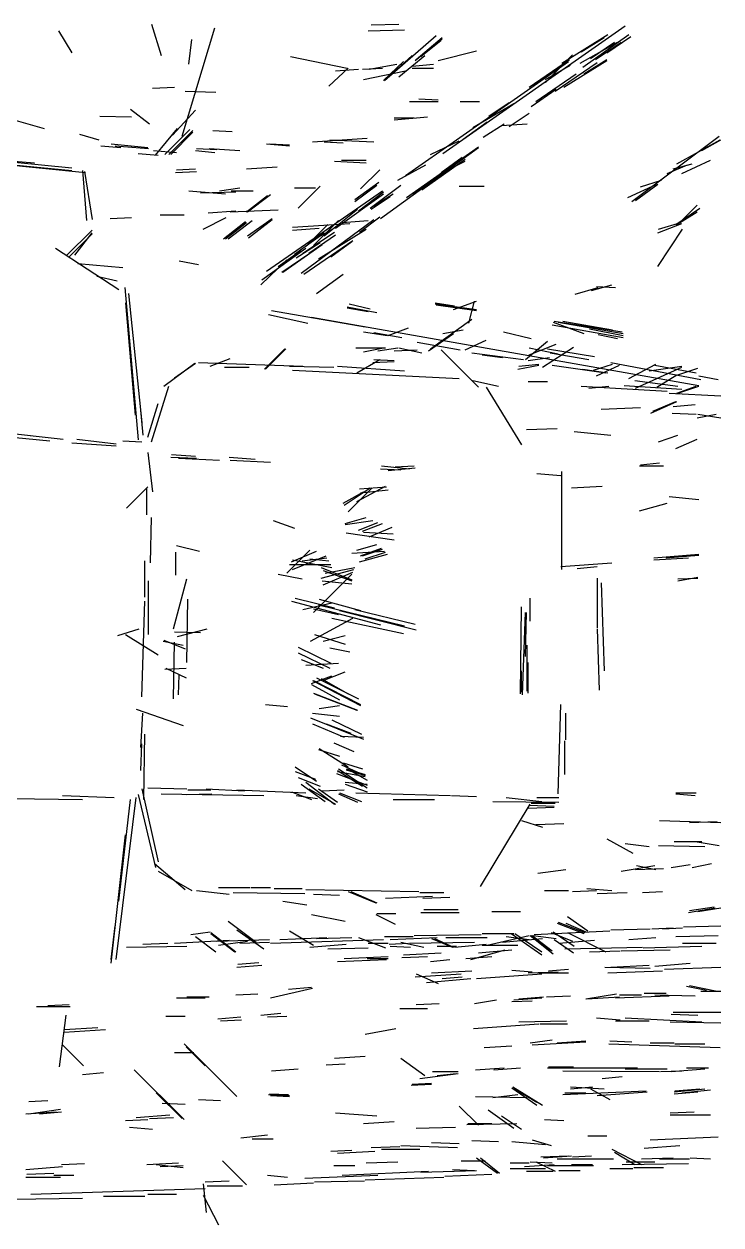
# Model space of a CAD drawing. Header units: metres. Extents: x 0 to 426, y 680 to 1000.
# Drawn here: x 244.5 to 426.2, y 686.8 to 1000 of the extents above; entities that cross this region are included whole.
import ezdxf

# ---------------------------------------------------------------- set-up
doc = ezdxf.new("R2010")
doc.units = ezdxf.units.M
for name, color, linetype in [('BRIDGE', 6, 'Continuous'), ('CREASE', 3, 'Continuous'), ('CUT', 7, 'Continuous'), ('FOLD', 1, 'Continuous'), ('SLOT', 5, 'Continuous')]:
    doc.layers.add(name, color=color, linetype=linetype)

msp = doc.modelspace()

# ---------------------------------------------------------------- linework, layer by layer
at = {"layer": 'BRIDGE'}
for p, q in [((346.5, 990.5), (353.5, 996.25)), ((342.25, 986.25), (349, 991.75)), ((390.5, 987), (396.5, 990.75)), ((380.5, 985.5), (387, 989.25)), ((359, 970), (365.25, 974.5)), ((282.25, 966), (288.5, 972.25)), ((302.75, 944.75), (309.25, 949.25)), ((318, 942), (323.75, 947.75)), ((311.75, 935.25), (319, 940.25)), ((329.25, 927), (334.75, 925.75)), ((274.75, 900.25), (275.5, 892.75)), ((322, 829.25), (329, 825.25)), ((319.75, 817.5), (328, 814)), ((327.75, 807.25), (332.75, 805.75)), ((326, 804.5), (334, 801.5)), ((382, 763), (387.5, 760.75)), ((295.25, 759.75), (302.75, 760.75)), ((300.75, 760.25), (308.5, 760.5)), ((300, 754), (306.5, 754.5)), ((342.5, 743.25), (349.75, 743.25)), ((277.25, 714.5), (283.5, 714.75)), ((337.75, 706.5), (347.75, 706.5)), ((276.5, 702.5), (284.75, 703)), ((401.5, 703.25), (409, 703.25)), ((292.25, 697), (301.5, 697))]:
    msp.add_line(p, q, dxfattribs=at)
at = {"layer": 'CREASE'}
for p, q in [((253.5, 998.25), (257, 992.5)), ((334.25, 998.25), (343.75, 998.5)), ((346.75, 990.75), (353.5, 996.5)), ((389.75, 992.75), (395.75, 996.5)), ((396.5, 992.5), (402.75, 996.75)), ((348, 991.5), (353.25, 995.75)), ((393.5, 990.75), (400.25, 995.25)), ((179, 993), (249.75, 972.75)), ((338.25, 985.25), (343.5, 990.25)), ((340.75, 987.25), (345.75, 991.75)), ((352.5, 990.5), (362.5, 993)), ((380.5, 984.75), (387.5, 992)), ((325.75, 987.75), (331.75, 988.25)), ((333, 985.5), (344, 987.75)), ((345.75, 988.5), (351.25, 988.5)), ((278, 983.25), (283.75, 983.5)), ((286.5, 982.5), (294.5, 982.25)), ((376.75, 978.5), (383.25, 983)), ((272.25, 977.75), (277.25, 974)), ((283.25, 971), (289.25, 977.5)), ((358.25, 979.75), (363.25, 979.75)), ((361.5, 973), (372.25, 979.25)), ((264.25, 976), (272.5, 975.75)), ((341, 975), (349.75, 975.75)), ((341, 975.5), (346.25, 975.5)), ((278.75, 965.75), (284.5, 972.75)), ((281.25, 966), (287.75, 972.5)), ((282.75, 966), (288.5, 971.75)), ((264.5, 968.25), (269.75, 967.75)), ((268.25, 968.25), (277, 967.5)), ((322.75, 969.25), (327.75, 969)), ((324.25, 969.75), (335.75, 969.25)), ((350.5, 966), (358, 969.5)), ((274.25, 966.25), (279.5, 965.75)), ((278.25, 967), (284.25, 966.5)), ((289.25, 967), (294.25, 966.5)), ((292.75, 967.5), (300.75, 967)), ((238, 963.5), (260.5, 961.25)), ((239, 963.5), (257, 961.75)), ((302.5, 962.25), (310.5, 962.75)), ((325.5, 964.25), (333.75, 963.75)), ((342, 959.25), (349.25, 963.25)), ((412.25, 961), (417.5, 963.25)), ((413.75, 962.25), (418.75, 963.5)), ((416, 961), (423.5, 964.5)), ((260.25, 961.5), (262.25, 949)), ((284, 961.25), (289.5, 961.5)), ((330.75, 954.25), (337, 958.75)), ((346, 955.5), (352.25, 960)), ((287.5, 956.5), (297, 955.75)), ((290.5, 956), (299.75, 956.25)), ((316, 952), (321.75, 957.75)), ((331.75, 951.25), (338.25, 956.25)), ((335.75, 952.5), (340.75, 955.75)), ((358, 957.75), (364.5, 957.75)), ((402, 954.75), (409.5, 958.25)), ((335, 951.75), (340, 955)), ((267, 949.25), (272.5, 949.5)), ((280, 950.25), (286.25, 950.25)), ((292.5, 950.75), (299.75, 951.25)), ((322.75, 944.75), (331.5, 951.75)), ((414.5, 947.75), (420.75, 952)), ((414.75, 947.75), (420, 951)), ((255.5, 939.5), (262.25, 946.25)), ((297.75, 944), (304, 948.75)), ((303, 944.25), (309.25, 949)), ((320, 942.25), (326.5, 948.75)), ((320, 943.75), (327, 947.75)), ((409.75, 936.75), (416.25, 946.5)), ((256.25, 939.25), (262.25, 945.25)), ((315, 940), (322.75, 945.5)), ((318.75, 940.25), (325.75, 945)), ((324.5, 939.25), (330, 943.25)), ((252.75, 941.5), (269.25, 930.75)), ((306.5, 933.25), (318, 941.5)), ((310.75, 936.75), (316.75, 941)), ((258.5, 937.5), (270.25, 936.5)), ((306.25, 932), (313, 938.5)), ((320.75, 929.75), (327.75, 934.75)), ((393.75, 931.5), (398.75, 931.25)), ((271.75, 929.75), (275.25, 896)), ((351.75, 927.25), (356.75, 926.5)), ((356.5, 925.5), (362.5, 927.75)), ((360.5, 922), (362, 927.75)), ((308.25, 924.25), (318.5, 922)), ((328.75, 926.25), (336.5, 924.75)), ((351.75, 927), (362.5, 925.5)), ((352, 926.75), (362.5, 925.25)), ((350.5, 915.25), (361.25, 923)), ((382.5, 922.25), (390.5, 919.25)), ((339.5, 918.75), (344.75, 920.75)), ((350, 914.75), (356.5, 919.25)), ((392, 920.5), (400.75, 918.75)), ((307.25, 910), (312.5, 915.25)), ((331, 915.5), (338.75, 915.5)), ((347, 917), (358.25, 915)), ((359.5, 915), (365, 917.5)), ((375.25, 912.5), (381, 917.25)), ((376.25, 913.75), (383.25, 916.5)), ((376.25, 915.5), (383.75, 914)), ((379.75, 910.5), (387.75, 915.75)), ((381, 915.25), (393.25, 913.25)), ((293, 910.75), (298.25, 912.75)), ((364, 913.75), (369.25, 913)), ((376, 912.25), (381.5, 913)), ((381.75, 914.25), (391.75, 912.5)), ((397.5, 911.75), (421, 907.25)), ((281, 905.5), (289, 911.5)), ((283.75, 907.75), (289.25, 911.5)), ((296.75, 910.5), (303.25, 910.5)), ((313.75, 910.75), (325.25, 910.5)), ((314.5, 909.75), (358, 907.5)), ((393.75, 908.25), (399.75, 911)), ((402.25, 907.5), (409.25, 911.25)), ((407.5, 909.5), (416, 910.75)), ((409.5, 905.25), (414.75, 908.5)), ((277.75, 891), (282.25, 905.5)), ((403.75, 907), (415, 905.5)), ((415, 903.75), (420.5, 905.5)), ((365, 905.25), (374.25, 890.25)), ((276.75, 892.25), (279.5, 901)), ((395, 899.5), (405.25, 900)), ((408.5, 899), (414.5, 901.5)), ((420.25, 898.25), (426.25, 897.25)), ((236.5, 893.75), (254.75, 891.75)), ((375.5, 894.25), (383.5, 894.5)), ((388, 893.75), (397.5, 892.75)), ((238.75, 892.5), (251.25, 891.25)), ((257, 890.75), (268.5, 890)), ((270.25, 891.25), (275.25, 891)), ((276.75, 888.25), (278, 878)), ((282.75, 887), (289.5, 886.75)), ((284.75, 886.75), (295.5, 886.25)), ((298, 887), (304.75, 886.5)), ((298.25, 886.25), (308.75, 885.75)), ((337.75, 884.75), (345, 884)), ((339.5, 883.5), (346.5, 884.25)), ((378.25, 882.75), (384.5, 882.25)), ((271.25, 873.75), (276.75, 879.25)), ((328, 874.5), (334.75, 879)), ((329, 872.75), (335.25, 879)), ((331.25, 875.5), (338.75, 879.5)), ((332, 878.75), (339, 879.25)), ((332.25, 877.75), (339.5, 878.5)), ((387.25, 879), (395.25, 879.5)), ((405, 873), (412.25, 875)), ((412.75, 876.75), (420.5, 876)), ((277.5, 859.5), (277.75, 871.25)), ((328.25, 869.75), (333.75, 871.25)), ((328.25, 869.5), (335.5, 870.5)), ((333, 867.5), (340.75, 867)), ((313, 856.75), (319, 862.75)), ((314.25, 859.75), (320.75, 862.5)), ((330, 862), (338.5, 862.5)), ((332, 859.75), (339.25, 861.75)), ((408.75, 860.75), (420.5, 861.75)), ((412, 860.75), (420.5, 861.5)), ((313.75, 859), (324.5, 859)), ((314.5, 857.75), (323.25, 861.25)), ((314.5, 860.25), (324.75, 858.25)), ((384.5, 858.5), (397.75, 859.5)), ((408.75, 860.25), (417.75, 860.75)), ((283.5, 842.25), (287, 855.25)), ((310.75, 856.5), (317, 855.25)), ((322, 858.25), (330, 855)), ((322, 855.5), (330.5, 857.75)), ((322.5, 857.5), (330, 854.75)), ((322.5, 853.75), (330.25, 857)), ((323, 856.75), (330.75, 858.25)), ((415, 855.25), (420.25, 855.5)), ((277, 840.75), (277, 854.75)), ((322.25, 854.75), (330, 854)), ((395, 854.25), (395.75, 831.25)), ((317.25, 847.25), (324.75, 849)), ((376.5, 844.25), (376.5, 850.25)), ((326.75, 847), (346.75, 842)), ((374.5, 825), (375.25, 846.5)), ((375.25, 835), (375.5, 846.5)), ((271, 840.75), (279.5, 835.5)), ((283.75, 841.5), (290.5, 841.25)), ((284.5, 840.25), (292.25, 842.25)), ((320.25, 840.75), (328.25, 838.25)), ((280.75, 839), (286, 838)), ((316, 837.5), (324.5, 833.25)), ((375.75, 826), (375.75, 838)), ((316, 836), (324.25, 832)), ((316.75, 834.25), (322.5, 832)), ((318, 832.75), (326.5, 833.25)), ((376, 825.5), (376, 833.5)), ((281.5, 832), (286.75, 829.5)), ((322.5, 828.75), (328.25, 831)), ((374.25, 825.75), (374.25, 831.25)), ((319.5, 828), (324.75, 830)), ((319.5, 827.75), (326.75, 823.75)), ((320.75, 829.5), (331.75, 824)), ((320, 825.5), (331.5, 821)), ((320.25, 825.25), (331.25, 821)), ((319.75, 820.25), (326.75, 819.5)), ((324.75, 818.5), (332.5, 814.75)), ((385.75, 813.25), (385.75, 820.25)), ((323.25, 817.5), (329.75, 815)), ((385.5, 804.25), (385.5, 813)), ((321.25, 810.75), (326.75, 809)), ((321.5, 811), (329, 806.25)), ((315.25, 806.25), (320.75, 802.5)), ((326.25, 805.25), (332.75, 801.25)), ((326.5, 805.75), (334, 800.75)), ((328.5, 805.5), (333.5, 804)), ((328.75, 805.75), (334, 802.75)), ((318, 802.25), (325.5, 796.5)), ((328.25, 802.25), (334, 801.75)), ((275.25, 800.5), (279.5, 781.5)), ((280.25, 799.25), (307, 798.75)), ((286.75, 799), (293.5, 799.25)), ((316.75, 801.75), (323, 797.25)), ((318.75, 800.5), (325.75, 796.5)), ((322.25, 800), (328, 800.25)), ((328.25, 801.75), (334, 799.75)), ((414.5, 799.25), (419.5, 798.75)), ((241, 798), (259.75, 797.75)), ((315.5, 798.75), (321, 798)), ((340.75, 797.75), (351.5, 797.75)), ((366.75, 797.25), (384, 797)), ((370.25, 798.25), (379.5, 797.25)), ((376.25, 796.25), (382.75, 796)), ((376.75, 796.75), (383, 796.75)), ((410.25, 792.25), (426.25, 791.75)), ((418, 791.75), (425.25, 792)), ((419.5, 786.75), (425.75, 785.75)), ((401.25, 786.25), (407.5, 785.5)), ((410, 785.75), (422, 785.5)), ((278.5, 781), (286.5, 774.25)), ((400.25, 779), (409, 780.5)), ((279.5, 779), (288.25, 774)), ((378.5, 778.5), (385.75, 779.5)), ((404, 779.5), (411.25, 779.75)), ((289.5, 774), (298, 773)), ((329, 773.75), (336.25, 770.75)), ((329.75, 773.75), (336.5, 770.75)), ((405.75, 773.5), (411, 773.75)), ((299, 773.5), (317.75, 773.25)), ((320, 773), (326.75, 772.75)), ((338.75, 772), (351, 772.5)), ((394, 773.25), (401.75, 773.5)), ((319.5, 767.75), (328.25, 766)), ((348, 768.25), (358, 768.25)), ((297.75, 766), (305, 760.5)), ((383.5, 765.5), (390.5, 762.75)), ((383.75, 765.75), (390.75, 763)), ((293.25, 763), (299.75, 758)), ((293.25, 762.75), (299.5, 758)), ((300, 763.75), (307, 758.75)), ((331.75, 761.75), (338.75, 759)), ((340, 761.25), (352.25, 761.75)), ((350.75, 761.5), (356.25, 759.25)), ((351.5, 761.5), (356.5, 759.25)), ((365.25, 759.75), (376.25, 762.25)), ((370.25, 762), (376.25, 761.25)), ((371.5, 762.75), (379.5, 757.25)), ((372.5, 762.75), (379.5, 758)), ((376.5, 762.25), (382.5, 757.5)), ((386.25, 763), (396.25, 758)), ((402.25, 761.25), (409.25, 761.75)), ((271.25, 759.25), (287, 759.5)), ((319, 759.25), (328.5, 760)), ((339.75, 760), (344.75, 760.25)), ((340, 759.5), (345.25, 759.25)), ((342.75, 760.5), (348.75, 759.25)), ((356.75, 759.25), (365, 760)), ((361, 756), (370, 758.5)), ((363, 757.75), (371.75, 758.5)), ((364, 759.75), (373.25, 759.75)), ((384, 760.25), (393.25, 761)), ((392, 758), (400, 758.25)), ((416.25, 760.25), (425, 760.25)), ((328, 756.25), (339.5, 756.75)), ((346.5, 751.5), (358.5, 752.25)), ((376, 752.5), (383.75, 752.75)), ((378.75, 752.5), (386.5, 752.5)), ((396, 754), (407.75, 753.75)), ((397.5, 754), (407.5, 754.5)), ((411.5, 753.5), (426.25, 754)), ((349.5, 750), (361, 751)), ((308.75, 746), (319.75, 748.5)), ((391, 745.75), (399, 747)), ((391.25, 745.75), (399.75, 746.25)), ((398.75, 746), (412.75, 746.5)), ((421, 747.75), (426.25, 747.75)), ((247.75, 743.75), (256.5, 743.75)), ((362, 744.5), (367.75, 745.5)), ((371.75, 745), (377, 745.25)), ((295.75, 740), (301.25, 740.25)), ((398.75, 740), (407.5, 740)), ((255, 737.75), (263.75, 738.25)), ((255, 737), (265.75, 737.75)), ((333.5, 736.5), (341.5, 738)), ((254.5, 733.75), (260, 728.25)), ((364.5, 733), (371.75, 733.5)), ((377, 733.75), (391, 734.5)), ((383.5, 734.25), (391, 734.75)), ((397, 734), (426, 733)), ((397.25, 734.75), (403, 734.5)), ((407.75, 734.25), (414, 734.25)), ((283.75, 731.75), (288.75, 731.75)), ((325.5, 730.25), (333.5, 730.75)), ((342.75, 730.25), (349, 725.75)), ((309, 727), (316, 727.5)), ((323.25, 728.5), (328.25, 728.75)), ((401.25, 727.5), (412.25, 727.5)), ((410.5, 726.75), (416, 727)), ((413.25, 726.75), (422, 727.5)), ((352.25, 725.75), (357.25, 726.25)), ((279, 721.25), (285.75, 714.5)), ((308.25, 720.75), (313.75, 720.5)), ((308.5, 721), (313.5, 720.75)), ((308.75, 720.5), (313.75, 720.25)), ((371.75, 722.5), (378.25, 718)), ((372, 722.75), (379.75, 718)), ((387, 722.75), (395.75, 722.25)), ((414, 721), (420.25, 721.5)), ((416, 721.25), (423.5, 722)), ((290, 719.5), (295.75, 719.25)), ((245, 715.75), (253, 716.25)), ((245.75, 715.75), (254, 717)), ((325.75, 716), (336.5, 715.25)), ((365.5, 716.75), (372.25, 712)), ((413, 715.5), (423.5, 715.5)), ((333, 713.25), (341, 713.75)), ((346.75, 712), (357, 712.25)), ((301, 709.5), (308, 710.25)), ((371.75, 708.5), (380.5, 707.75)), ((407.75, 709), (425.5, 709.75)), ((326.25, 705.5), (336, 706)), ((342.75, 707.5), (357.5, 707)), ((397.75, 706.5), (405.5, 702.5)), ((398.5, 705.75), (403.75, 702.5)), ((406.25, 706.75), (415.5, 707.5)), ((245, 701.25), (254.5, 702)), ((254.25, 702.5), (260.25, 702.75)), ((279, 702.5), (286, 701.75)), ((280, 702), (286, 702.25)), ((296.25, 703.5), (302.5, 697.25)), ((363.5, 704.25), (368.5, 700.25)), ((375, 702), (382.75, 702.5)), ((381, 702.25), (393, 702.25)), ((387.25, 702.5), (392.75, 702.5)), ((403.5, 701.75), (411.25, 701.75)), ((410.25, 704), (418, 704)), ((245, 699.25), (254, 699.25)), ((308, 699.75), (313.25, 699.25)), ((317.75, 699), (336.75, 699.75)), ((333.5, 698.5), (354, 699.25)), ((354.25, 699.5), (366.5, 700)), ((371.25, 701.5), (380.5, 701.5)), ((375.5, 700.75), (382.5, 700.75)), ((384, 701), (389.5, 701)), ((397.25, 701.5), (403.25, 701.5)), ((291.25, 697.5), (292, 690)), ((309.75, 697.25), (320, 697.75)), ((320.25, 698), (333.25, 698.25)), ((241.5, 693.5), (259.75, 693.75)), ((265.25, 694.25), (276, 694.25)), ((276.75, 694.75), (284.25, 694.75)), ((291.25, 694.5), (295.25, 686.75))]:
    msp.add_line(p, q, dxfattribs=at)
at = {"layer": 'CUT'}
for p, q in [((353.75, 966.25), (401.25, 999.5)), ((285.75, 970.75), (294.25, 999)), ((338.5, 985.25), (352, 997)), ((390.25, 988.75), (402.25, 997.25)), ((389.5, 989.75), (399.25, 995.25)), ((392.25, 991), (398.5, 995.25)), ((344, 960.5), (386.5, 990.25)), ((376.25, 983.5), (386.75, 990.75)), ((383, 982.5), (394, 990)), ((385.25, 983.5), (396.5, 990.5)), ((377.25, 984), (384.5, 989)), ((378, 979.75), (388.5, 987)), ((319.75, 969.25), (334, 970.25)), ((344.25, 954.75), (363, 968)), ((403, 953.75), (425.75, 970.75)), ((414.75, 963.5), (426, 969.75)), ((337.5, 949.25), (363, 967.75)), ((235.25, 964.75), (247.25, 963.75)), ((348.25, 956.75), (359.5, 964.75)), ((307.75, 935.5), (338, 956.5)), ((325.75, 946.75), (338.25, 955.75)), ((334.75, 952), (342.75, 958)), ((314.5, 947), (329.5, 948)), ((316.75, 935), (335.75, 949)), ((321.25, 938.75), (333.75, 946.5)), ((317.25, 940.25), (325.5, 945.75)), ((317.5, 934.75), (330.25, 943.5)), ((312, 935.25), (322.25, 942.5)), ((309, 925.25), (333.5, 921)), ((319.5, 923.5), (420.5, 905.75)), ((382.25, 921.5), (400.75, 918.25)), ((382.75, 922.5), (400.5, 919.75)), ((383.75, 922.25), (400.75, 919.25)), ((385, 922.5), (398, 920.25)), ((353.25, 915), (363, 905.25)), ((290, 911.75), (317.25, 910.75)), ((361.25, 914.25), (374.75, 912.5)), ((326.25, 910.75), (343.75, 909.5)), ((382.25, 911), (396.25, 909)), ((404, 905), (416, 910.5)), ((389.75, 905.5), (412.25, 904.25)), ((401, 905.75), (416, 904.75)), ((328.5, 867.25), (341, 865.5)), ((320, 846.5), (330, 856.5)), ((275.25, 824.5), (276, 849.5)), ((287, 833.5), (287.25, 850)), ((314.25, 849.5), (337.5, 843.25)), ((321.5, 850), (332.25, 847)), ((321.25, 848.5), (343.75, 843)), ((330.75, 847.25), (346.5, 843.5)), ((374, 825.25), (374.25, 848)), ((319.25, 839), (330.25, 845)), ((283.5, 824), (283.75, 838.75)), ((319.75, 828.75), (332.25, 822.25)), ((320, 828.75), (332.25, 822.5)), ((273.75, 821.25), (286, 817)), ((275, 811.25), (275.5, 820.25)), ((319.25, 819), (333, 813.5)), ((274.25, 799), (278.75, 780)), ((292, 800.5), (302, 800)), ((268.5, 756), (273.75, 798.25)), ((348.75, 769), (357.75, 769)), ((416.5, 764.5), (426.25, 764.75)), ((294.75, 760.75), (308.5, 761.25)), ((311.25, 761.25), (323.5, 761.75)), ((320.75, 761.5), (330, 761.75)), ((364, 762.75), (372.25, 762.75)), ((377.5, 762.5), (397.25, 763.5)), ((397.5, 763.75), (407.75, 764)), ((283.75, 760.25), (298, 761)), ((345, 760.25), (362, 760.5)), ((385.5, 758.75), (405.75, 759.25)), ((400.25, 758.25), (413, 758.5)), ((406, 759), (421.25, 759.5)), ((326.25, 755.5), (339, 756)), ((343.5, 757.25), (353.25, 757.75)), ((409, 754.25), (418.25, 755)), ((350.75, 752.5), (361.25, 753)), ((362.5, 751), (379.5, 752.25)), ((413, 739.75), (426.25, 739.5)), ((413.75, 742.25), (426.25, 742.25)), ((361.75, 738), (378.75, 739.25)), ((286.25, 734), (300, 720.25)), ((414.25, 734), (422, 734)), ((273.25, 727.25), (286.25, 714.25)), ((385, 727), (410.25, 726.75)), ((385, 720.75), (406.75, 721.75)), ((394, 720.5), (407, 721.5)), ((414, 721.5), (422, 722.25)), ((362.25, 720.25), (375.75, 720)), ((273.75, 714.75), (282.5, 715.5)), ((360, 713), (373, 713.25)), ((335, 707), (342.5, 707.25)), ((333.75, 703), (342, 703.25)), ((383.5, 704), (398.25, 704)), ((405.5, 704), (413.75, 704.25)), ((327.5, 699.75), (350, 700.75)), ((348, 700.5), (362.5, 701)), ((246.25, 694.75), (291.75, 696.25))]:
    msp.add_line(p, q, dxfattribs=at)
at = {"layer": 'FOLD'}
for p, q in [((277.75, 1000), (280.25, 991.75)), ((335, 999.75), (342.25, 1000)), ((384.75, 989.75), (396.75, 997.25)), ((287.5, 989.5), (288.25, 996)), ((314, 991.5), (328.75, 988.5)), ((332.75, 988.25), (338, 988.5)), ((334.5, 988.25), (341.75, 989.5)), ((347.5, 980.5), (352.5, 980.25)), ((267.25, 968.75), (276.75, 967.75)), ((242, 964), (257, 962.5)), ((259.75, 961.75), (260.75, 948.75)), ((295.5, 956.5), (300.75, 957.25)), ((404, 954), (409.75, 958.25)), ((415, 947.75), (420, 952.75)), ((298.25, 951), (310.75, 951.5)), ((270.75, 931.25), (274.25, 891.5)), ((392.5, 930.5), (397.75, 932)), ((271, 927.25), (273.5, 898)), ((415, 908.5), (420.25, 910.25)), ((412.75, 903.75), (426.25, 903)), ((258.25, 891.75), (268.5, 890.5)), ((283, 887.75), (289.25, 887.25)), ((341.25, 884.5), (346.25, 884.75)), ((384.75, 857.75), (384.75, 883.25)), ((284, 862.25), (284, 856.25)), ((284.25, 864), (290.25, 862.5)), ((276, 850.5), (276, 860)), ((394, 855.5), (394, 842.5)), ((324.75, 845), (343.5, 841)), ((394, 842.25), (394.5, 826.25)), ((307.5, 822.5), (313.25, 822)), ((383.75, 799.25), (384.5, 822.5)), ((275.75, 797.75), (276, 814.75)), ((275, 805.25), (275.25, 812.25)), ((276.75, 800.75), (287, 800.5)), ((287.25, 800.25), (293.25, 800.25)), ((300, 800.25), (318, 799.5)), ((331, 799.5), (355.75, 798.75)), ((414.5, 799.5), (419.75, 799.5)), ((254.5, 798.75), (268, 798.25)), ((269.25, 771.25), (272.25, 797.75)), ((356, 798.75), (362.5, 798.5)), ((363.5, 775), (376.5, 796.5)), ((378.25, 798.25), (384, 798.25)), ((267.25, 755), (271, 788.5)), ((396.5, 787.5), (403.25, 783.75)), ((414, 786.75), (421.25, 786.75)), ((404.25, 780.5), (409.25, 779.5)), ((295.25, 774.75), (303.5, 774.75)), ((303.75, 774.75), (308.75, 774.75)), ((309.75, 774.5), (317, 774.5)), ((318, 774.25), (347.5, 773.75)), ((347.75, 773.5), (354, 773.5)), ((267.25, 756), (268.25, 764.75)), ((288, 762.5), (293, 763.25)), ((289.25, 762), (294.5, 758)), ((308.75, 760.25), (338.25, 761.25)), ((338.5, 762), (346, 762)), ((346.25, 762.25), (363.75, 762.5)), ((369.25, 760.5), (379.75, 761.5)), ((414.5, 762), (425.5, 762.25)), ((275.5, 760), (282, 760.25)), ((334.25, 760.25), (339.5, 760.25)), ((396.75, 752.5), (411, 753)), ((313.5, 748.25), (319.5, 748.75)), ((353.5, 751), (358.75, 751.5)), ((372.25, 745.5), (379.5, 746)), ((373.5, 745.75), (380, 746.25)), ((380.75, 746.25), (387, 746.5)), ((406.25, 747.25), (412, 747.25)), ((409, 746.75), (419.5, 746.5)), ((346.75, 744.25), (352.75, 744.5)), ((253.75, 728), (255.5, 741.5)), ((295, 740.5), (301, 741)), ((373.5, 739.75), (386, 740)), ((393.75, 740.75), (400, 740.25)), ((401.25, 740.75), (421.25, 739.75)), ((362.25, 727.25), (369.75, 727.75)), ((381, 727.75), (404.5, 727.75)), ((381.25, 728), (387.75, 728)), ((417.25, 727.75), (423, 727.75)), ((347.75, 725), (357.75, 726.25)), ((385.5, 721.25), (391, 721.25)), ((380.25, 714.25), (385.25, 714)), ((387.5, 704.5), (392.5, 704.75)), ((400.5, 702.5), (417.75, 702.75))]:
    msp.add_line(p, q, dxfattribs=at)
at = {"layer": 'SLOT'}
for p, q in [((324, 983.75), (329, 988.5)), ((345.75, 989), (351.25, 989.5)), ((345, 979.75), (352.5, 979.75)), ((365.75, 976), (371, 979.5)), ((371, 973.25), (376.25, 976.75)), ((259, 971.25), (264, 969.75)), ((293.75, 972.25), (298.75, 972)), ((364.25, 970.5), (369.75, 974)), ((369, 973.5), (375.75, 974)), ((307.75, 968.75), (313.75, 968.25)), ((308.5, 968.75), (313.75, 968.5)), ((421.25, 967), (426.25, 969.75)), ((289.5, 967.5), (294.75, 967.25)), ((353.25, 961.25), (358.75, 965.25)), ((284.25, 962), (289.25, 962.25)), ((327.25, 964.5), (333.75, 964.5)), ((332.25, 957), (337.25, 962)), ((353.75, 961.25), (359.5, 964.25)), ((405.25, 957.5), (410.75, 959.25)), ((298.5, 956.5), (304.25, 956.5)), ((302.75, 951), (308.75, 955.5)), ((315, 957.25), (320.5, 957.25)), ((330.75, 953.75), (336.5, 958)), ((302.5, 951), (308, 955.25)), ((291.25, 946.5), (297.25, 949.5)), ((332, 945.75), (337.25, 949.75)), ((296.5, 944), (302.25, 948.5)), ((297, 944), (302.5, 948.25)), ((314.5, 946.25), (321.5, 946.75)), ((327.5, 948.25), (334.25, 948.75)), ((409.75, 945.5), (416, 948)), ((410, 946.5), (415.75, 948.25)), ((257.75, 939.75), (262.25, 945.5)), ((315.5, 939), (321.75, 943)), ((285, 938.25), (290, 937.25)), ((263.5, 934.25), (268.75, 933)), ((388.25, 929.5), (394.25, 931.25)), ((328.75, 926), (334.25, 925)), ((333, 919.75), (339.25, 918.75)), ((335.75, 919.5), (343, 918.25)), ((353.75, 919.25), (359, 920.25)), ((369.5, 919.75), (376.75, 918)), ((394.25, 919), (399.25, 918)), ((307.5, 910), (312.75, 915.25)), ((333, 914.5), (338.25, 915.5)), ((336.75, 914.75), (342, 915.5)), ((341, 914.75), (347, 915)), ((342.25, 915.5), (348.25, 914.25)), ((331.25, 909), (337.25, 912.5)), ((335.5, 911.75), (341, 912)), ((335.75, 912.5), (341, 912.25)), ((373.25, 910), (378.75, 911)), ((373.5, 910.75), (378.75, 911.25)), ((390.25, 910), (396.75, 909)), ((393, 909.75), (398, 911.25)), ((409, 911), (419.75, 909)), ((361.5, 907), (368.25, 905.5)), ((376, 906.75), (381, 906.75)), ((391.75, 905), (397, 905.5)), ((414.75, 903.75), (419.75, 905.5)), ((420.5, 908.25), (425.5, 907.25)), ((408, 898.5), (414.75, 901.5)), ((413.75, 900.25), (419.5, 900.75)), ((413.5, 898.5), (419.75, 898.25)), ((420, 897.25), (425, 898.25)), ((410, 891), (415, 892.75)), ((414.5, 889.25), (420, 891.75)), ((337.5, 884), (342.75, 883.75)), ((405, 884.75), (411.25, 884.75)), ((405.25, 885), (410.25, 885.5)), ((276.5, 872), (276.5, 879)), ((327.75, 875), (333, 878)), ((309.5, 870.5), (315, 868.5)), ((331.75, 868), (336.75, 870)), ((332.75, 867.75), (338, 869.75)), ((334.5, 866.25), (340.5, 868.75)), ((331.25, 862.75), (336.5, 864.25)), ((332.25, 861.25), (337.75, 863.25)), ((332.75, 861.25), (338, 863)), ((333.5, 860.5), (338.75, 862.25)), ((317, 860), (323.5, 860.75)), ((319, 860.5), (324, 860)), ((388.75, 858), (394, 858.5)), ((415, 854.75), (420.25, 855.75)), ((315.25, 850.25), (325.5, 847.75)), ((320, 847.5), (326.5, 846)), ((269, 840.5), (274.5, 842.25)), ((322.5, 839), (328.25, 840.5)), ((281, 839.25), (286.5, 837)), ((324.25, 837.25), (329.5, 836.25)), ((281.25, 831.75), (286.75, 832)), ((284.75, 825), (285, 830.25)), ((321.5, 821.5), (326.75, 822.25)), ((325.25, 812.5), (330.5, 810.25)), ((327, 814.25), (333, 814)), ((327.25, 806.75), (332.25, 804.5)), ((328.5, 805.75), (333.5, 804.25)), ((315.25, 805), (320.5, 803)), ((316, 803.5), (321.75, 801.25)), ((326.25, 805), (333.5, 803.75)), ((314.25, 799.75), (319.5, 797.75)), ((321.25, 800.5), (326.25, 797)), ((326.5, 799.25), (331.5, 797)), ((326.75, 799.5), (332.5, 797.25)), ((376, 795.5), (382.75, 795.75)), ((374.25, 792.25), (379.75, 790.5)), ((378, 791.25), (385.25, 791.5)), ((413.25, 780), (418.25, 780.75)), ((418.75, 780), (423.75, 781)), ((380.25, 774), (386.5, 774)), ((387.5, 773.75), (393.75, 774)), ((391.25, 774.5), (397.75, 774)), ((312, 771.25), (318.25, 770.25)), ((348.5, 772), (355.5, 772.25)), ((336.25, 767.75), (341.25, 765.25)), ((336.5, 768), (341.5, 768)), ((366.5, 768.5), (374, 768.5)), ((417.75, 768.25), (424.75, 769.5)), ((418, 768.75), (424.5, 769.75)), ((420.25, 768.5), (426.25, 769.5)), ((385.75, 765.5), (391, 763.25)), ((386.25, 767.25), (391.5, 763.5)), ((313.75, 763.5), (320, 759.75)), ((354.5, 761.75), (365.25, 761.75)), ((376.75, 762.25), (381.75, 758.25)), ((377, 762.25), (382.25, 758.25)), ((377.25, 762.25), (383.25, 761.5)), ((382.5, 763.25), (388, 759.5)), ((382.75, 761.25), (387.75, 757.75)), ((408.25, 764), (413.75, 764.25)), ((411, 764), (416.25, 764.25)), ((323.75, 758.75), (334.25, 759)), ((352.25, 759.5), (357.25, 759.5)), ((300.25, 754.75), (305.75, 755.25)), ((334, 756.25), (339.5, 756.25)), ((343, 756.5), (349.75, 756.75)), ((350.5, 755.5), (355.5, 756)), ((359.75, 756.25), (366.5, 756.75)), ((346.75, 752.25), (352.5, 749.75)), ((371.75, 753.25), (377, 752.75)), ((381.25, 753), (386.5, 753.5)), ((417.25, 749), (422.5, 748)), ((418, 749.25), (425.25, 747.75)), ((284.25, 746), (291.75, 746)), ((287, 746.25), (292.75, 746.25)), ((299.75, 746.75), (305.5, 747)), ((399.75, 746.75), (405.5, 746.75)), ((250.75, 744), (256.25, 744.25)), ((281.5, 741.25), (286.5, 741.25)), ((306.25, 741.5), (311.5, 742)), ((308, 741), (313, 741.25)), ((413.25, 741.75), (420.25, 741.5)), ((379, 739.25), (386.25, 739.25)), ((286.75, 733.25), (291.75, 728.25)), ((376.5, 734.25), (382.25, 735)), ((351, 726.75), (357.75, 726.75)), ((367, 727.25), (374, 727.75)), ((259.75, 726), (265.25, 726.5)), ((345.75, 723.5), (350.75, 723.75)), ((395.25, 725), (400.5, 725.5)), ((345.5, 723.25), (350.75, 723.5)), ((366.75, 720), (373.25, 720.75)), ((372.5, 722.25), (378.25, 718.75)), ((387, 722.25), (392.75, 722.75)), ((392.25, 722.25), (397.25, 719.5)), ((414.25, 721.75), (420.75, 722.25)), ((245.75, 719), (250.75, 719.25)), ((280.5, 718.5), (286.5, 718.25)), ((358, 717.75), (363, 712.75)), ((248.5, 715.75), (254.25, 716.25)), ((271, 714), (276.75, 714.25)), ((369, 715.25), (374.25, 711.75)), ((413, 716), (419.25, 716.25)), ((272, 712.25), (278, 711.75)), ((360.25, 713.25), (366.5, 713.25)), ((304, 709.25), (309.5, 709.25)), ((350.75, 708.25), (358, 708)), ((361.25, 708.75), (368.25, 708.5)), ((377, 709), (382, 707.5)), ((391.5, 710), (396.5, 710)), ((324.5, 706), (330, 706.25)), ((325.25, 702.25), (330.75, 702.25)), ((358.5, 703.5), (364.75, 703.5)), ((362.5, 704.25), (368, 700.25)), ((371.25, 703), (376.25, 703)), ((376.5, 703.25), (382.25, 703)), ((378, 703.25), (383, 700.75)), ((379.25, 704.5), (386.5, 704.75)), ((380, 704.25), (387.25, 704.75)), ((418.25, 704.25), (423.5, 704)), ((245.25, 700), (252.25, 700.25)), ((252.25, 699.75), (257.5, 699.75)), ((356.25, 701.25), (362, 701)), ((291.75, 698), (298, 698.25))]:
    msp.add_line(p, q, dxfattribs=at)

doc.saveas('drawing.dxf')
